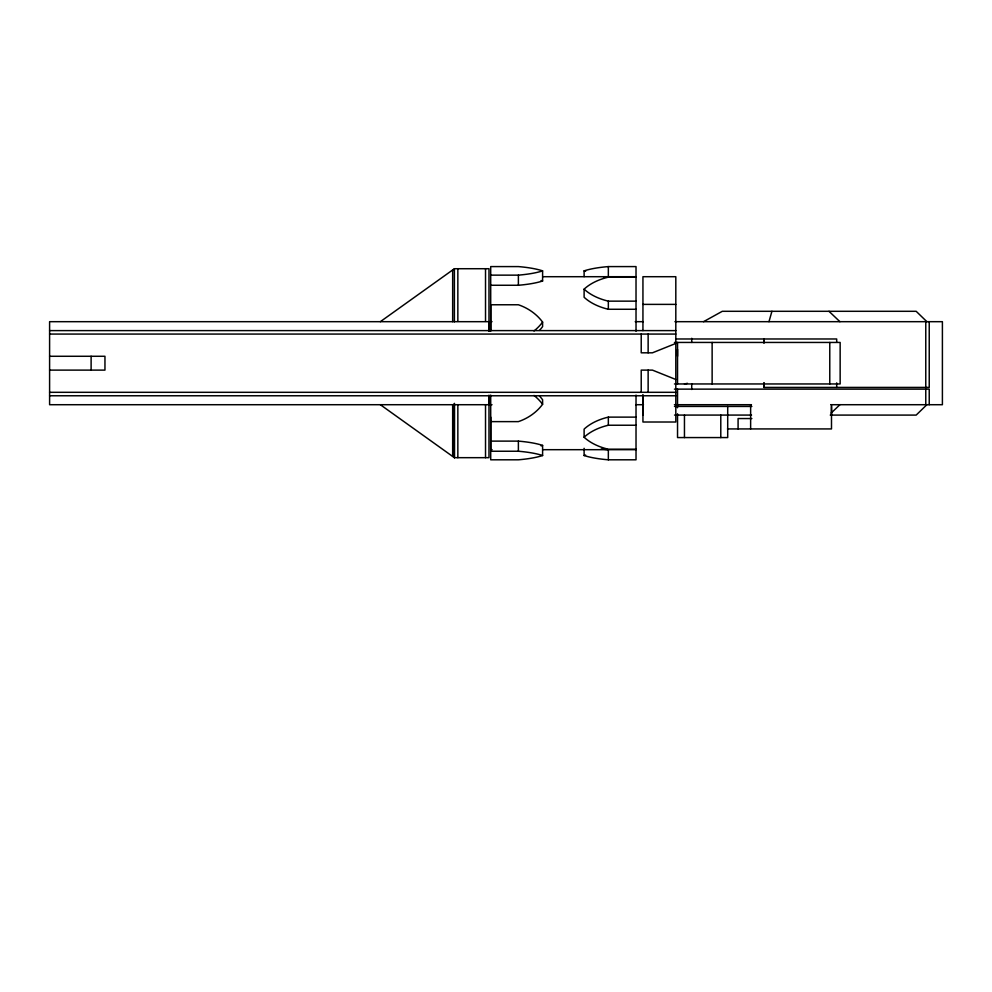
<?xml version="1.0" encoding="UTF-8"?>
<svg xmlns="http://www.w3.org/2000/svg" width="992" height="992" viewBox="0 0 992 992"><rect width="100%" height="100%" fill="white"/><g stroke="black" fill="none" stroke-linecap="round" stroke-linejoin="round"><path stroke-width="1.49" d="M454.386 321.83L454.386 268.72L488.982 268.72L488.982 330.671M457.845 457.672L457.845 405.009M457.845 321.383L457.845 268.72M485.522 457.672L485.522 405.009M485.522 321.371L485.522 268.72M488.982 395.721L488.982 457.672L454.386 457.672L380.345 404.711M490.705 330.125L490.705 305.933M677.536 383.954L677.536 342.438M691.722 389.484L691.722 383.954M691.722 342.438L691.722 338.284M712.132 383.954L712.132 342.451M727.706 406.447L727.706 437.571L677.536 437.571L677.536 413.788M929.231 321.681L929.231 387.413L764.001 387.413L764.001 382.962M763.989 343.294L764.001 338.979L764.001 342.004M829.771 383.954L829.771 342.451M831.494 415.078L831.494 406.422M768.974 321.681L771.925 311.302M926.875 404.711L916.174 415.09L830.242 415.09M831.184 413.019L839.914 404.711M380.345 321.681L454.386 268.733M703.551 321.681L722.288 311.302L916.174 311.302L926.875 321.681M675.812 343.443L652.438 352.817L641.216 352.817L641.216 334.068M684.455 383.954L687.419 383.334M584.114 276.644L584.114 270.866A50.604 11.259 0 0 1 608.344 266.588L636.021 266.588L636.021 331.216M490.705 275.144L518.382 275.144A50.604 11.259 0 0 0 542.599 270.866L542.599 280.984A50.604 11.259 0 0 1 518.382 285.262L490.705 285.262M542.785 276.706L636.021 276.706M636.021 277.152L608.344 277.152A50.604 31.546 0 0 0 584.114 289.156L584.114 297.265A50.604 31.546 0 0 0 608.344 309.268L636.021 309.268M584.114 289.156A50.604 31.546 0 0 0 608.344 301.146L636.021 301.146M642.94 304.383L675.812 304.383M490.705 304.767L518.382 304.767A50.604 45.595 0 0 1 542.599 322.102L542.599 326.604A50.604 45.595 0 0 1 539.474 330.386M492.02 321.681L49.6 321.681L49.6 404.711L492.02 404.711M635.227 321.681L643.287 321.681M674.92 321.681L942.4 321.681L942.4 404.711L830.664 404.711M49.6 330.609L675.812 330.609M49.6 334.068L675.812 334.068M675.75 338.979L836.69 338.979L836.69 342.004M674.448 342.438L840.15 342.451L840.15 383.954L674.448 383.954M49.6 356.277L104.954 356.277L104.954 370.115L49.6 370.115M674.436 389.137L929.231 389.137L929.231 404.711M49.6 392.311L675.812 392.311M49.6 395.771L675.812 395.771M635.723 404.711L643.473 404.711M674.399 404.711L751.44 404.711M674.486 406.422L751.862 406.447M674.535 415.078L751.539 415.078M636.021 449.24L608.344 449.24A50.604 31.546 0 0 1 584.114 437.236L584.114 429.127A50.604 31.546 0 0 1 608.344 417.124L636.021 417.124M751.862 418.55L738.085 418.55L738.085 428.928M490.705 421.625L518.382 421.625A50.604 45.595 0 0 0 542.599 404.29L542.599 399.776A50.604 45.595 0 0 0 539.474 395.994M584.114 437.236A50.604 31.546 0 0 1 608.344 425.233L636.021 425.233M727.483 428.928L831.494 428.928L831.494 404.711M490.705 417.124L490.718 441.118L518.382 441.118A50.604 11.259 0 0 1 542.599 445.408L542.599 455.526A50.604 11.259 0 0 1 518.382 459.804L490.718 459.804L490.705 395.064M492.094 449.686L490.718 449.686L490.705 441.118M542.785 449.686L636.021 449.686M490.718 451.236L518.382 451.236A50.604 11.259 0 0 1 542.599 455.526M584.114 448.297L584.114 455.526A50.604 11.259 0 0 0 608.344 459.804L636.021 459.804L636.021 395.064M675.812 379.49L652.438 370.115L641.216 370.115L641.216 392.311M828.99 311.302L839.914 321.681M642.952 395.188L642.977 415.078M925.772 321.681L925.772 387.413M925.772 389.137L925.772 404.711M836.69 382.875L836.69 387.413M764.001 382.875L764.001 387.413M750.634 404.711L750.634 428.928M720.787 415.078L720.787 437.571M684.455 415.078L684.455 437.571M677.536 349.358L677.536 356.277M677.536 389.137L677.536 407.737M648.136 334.068L648.136 352.817M648.136 370.115L648.136 392.311M642.94 330.609L642.94 276.706L675.812 276.706L675.812 422.009L642.94 422.009L642.94 394.841M608.344 266.588L608.344 276.706A50.604 11.259 0 0 0 603.545 277.165M608.344 301.146L608.344 309.268M608.344 417.124L608.344 425.233M608.344 459.804L608.344 449.686A50.604 11.259 0 0 1 601.226 448.942M518.382 275.144L518.382 285.262M518.382 441.118L518.382 451.236M490.705 331.216L490.705 266.588L518.382 266.588A50.604 11.259 0 0 1 542.599 270.866M488.982 321.681L488.982 331.229M488.982 395.163L488.982 404.711M452.662 269.973L452.662 321.681M452.662 404.711L452.662 456.432M91.115 356.277L91.115 370.115M585.627 271.337A50.604 11.259 0 0 1 584.114 270.866M542.599 322.102A50.604 45.595 0 0 1 534.006 330.968M534.006 395.424A50.604 45.595 0 0 1 542.599 404.29M542.599 445.408A50.604 11.259 0 0 1 541.099 445.879M584.114 455.526A50.604 11.259 0 0 1 585.627 455.043M541.099 280.513A50.604 11.259 0 0 1 542.599 280.984M454.386 403.471L454.386 457.672L454.386 403.496"/></g></svg>
